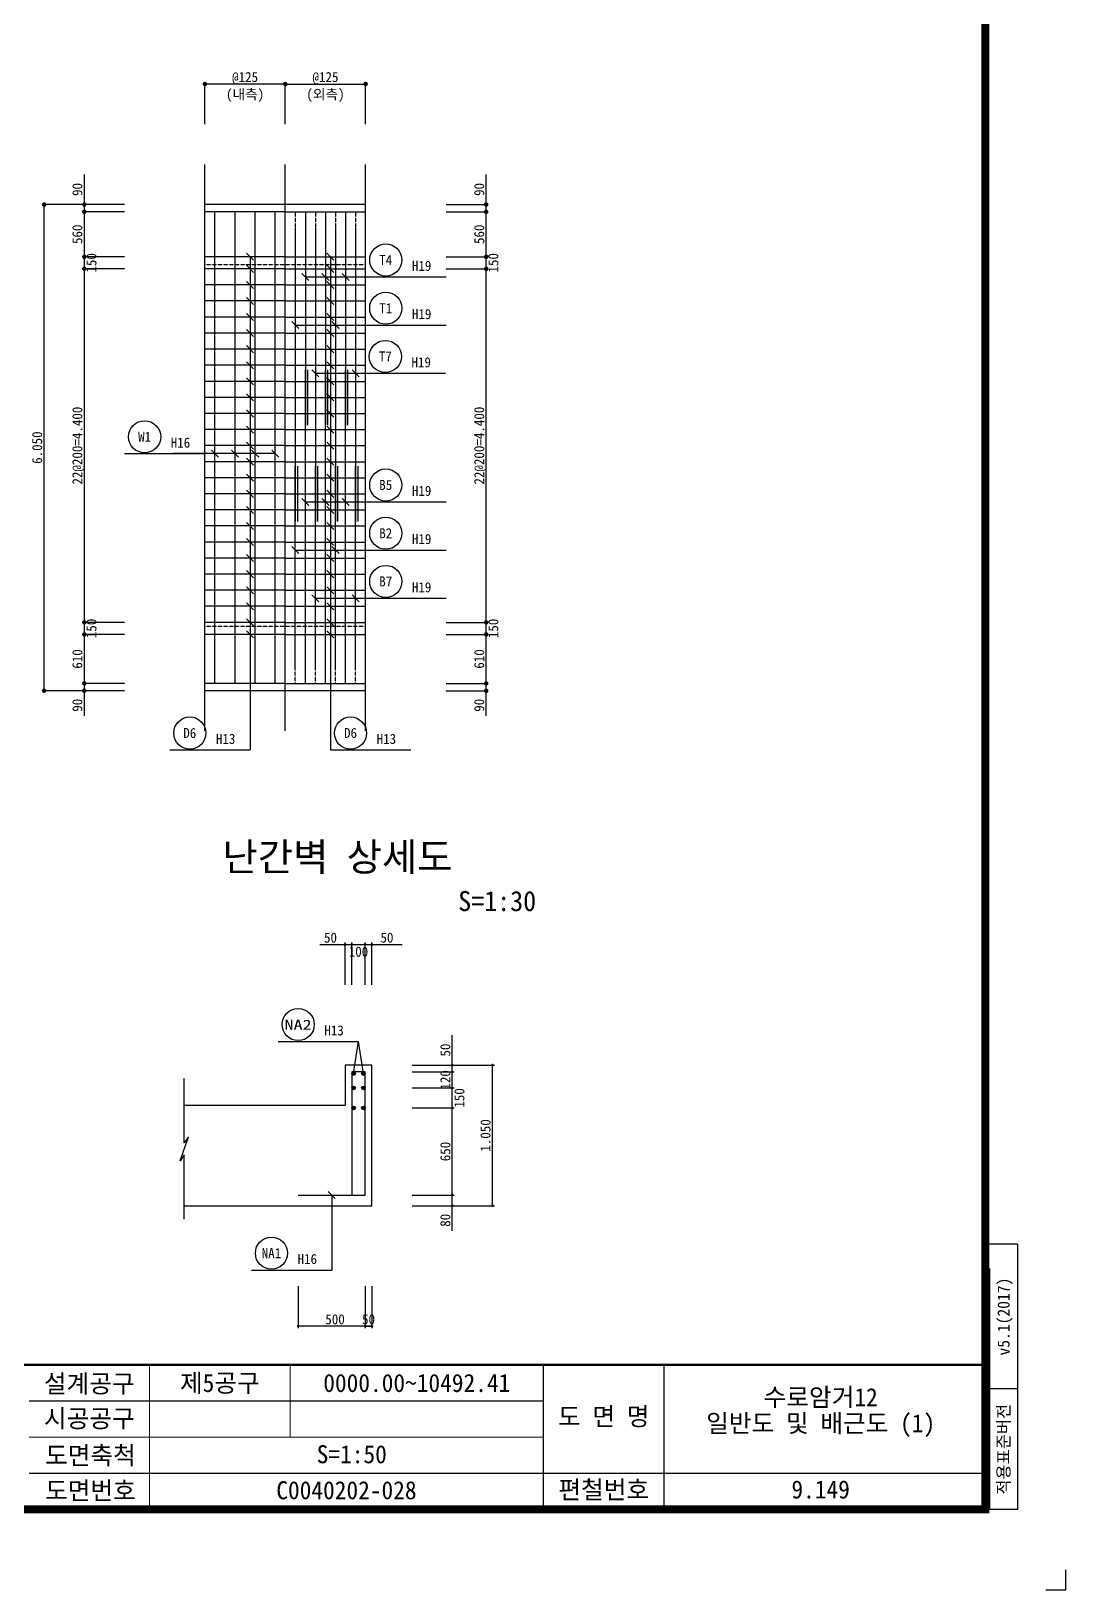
# Model space of a CAD drawing. Header units: millimetres. Extents: x 1330959 to 1373009, y -27555 to 2145.
# Drawn here: x 1360137 to 1373009, y -27555 to -8157 of the extents above; entities that cross this region are included whole.
import ezdxf
from ezdxf.enums import TextEntityAlignment as Align

# ---------------------------------------------------------------- set-up
doc = ezdxf.new("R2010")
doc.units = ezdxf.units.MM
for name, pattern in [('A-CENTR01', [2, 1.25, -0.25, 0.25, -0.25]), ('A-DASHD01', [0.75, 0.5, -0.25]), ('A-HIDDN01', [0.375, 0.25, -0.125])]:
    doc.linetypes.add(name, pattern=pattern)
for name, color, linetype in [('CS-CNTL', 1, 'A-CENTR01'), ('CS-CONC-MAJR', 4, 'Continuous'), ('CS-CUTL', 1, 'Continuous'), ('CS-DIML', 1, 'Continuous'), ('CS-DIMT', 3, 'Continuous'), ('CS-MISC', 3, 'Continuous'), ('CS-RBAR-EREC', 6, 'Continuous'), ('CS-RBAR-MAJR', 6, 'Continuous'), ('CS-SYMB-LIN3', 1, 'Continuous'), ('CS-TEXT', 3, 'Continuous'), ('CX-BORD', 3, 'Continuous'), ('CX-BORD-LIN1', 4, 'Continuous'), ('CX-BORD-LIN2', 3, 'Continuous'), ('CX-BORD-TEX2', 7, 'Continuous'), ('CX-BORD-TEX3', 6, 'Continuous'), ('CX-MISC', 2, 'Continuous'), ('CZ-TEX1', 6, 'Continuous'), ('CZ-TEX2', 3, 'Continuous')]:
    doc.layers.add(name, color=color, linetype=linetype)
doc.styles.add('A_STANDARD', font='DotumChe.ttf')
doc.styles.add('HY울L', font='DotumChe.ttf')
doc.styles.add('TB_TEXT', font='DotumChe.ttf')
doc.styles.add('TB_WMTXT', font='DotumChe.ttf')

# ---------------------------------------------------------------- blocks, each defined once
blk = doc.blocks.new('CXBLKA1-KHCA')
at = {"layer": 'CX-BORD-LIN1', "const_width": 0.4}
blk.add_lwpolyline([(808.146, 1279.539), (648.946, 1279.539), (648.946, 1390.339), (808.146, 1390.339)], close=True, dxfattribs=at)
at = {"layer": 'CX-BORD-LIN1'}
for points, const_width in [([(808.146, 1286.739), (648.946, 1286.739)], 0.12), ([(786.146, 1279.539), (786.146, 1286.739)], 0.06)]:
    blk.add_lwpolyline(points, dxfattribs=dict(at, const_width=const_width))
at = {"layer": 'CX-BORD-LIN2'}
for p, q in [((809.746, 1292.745), (808.146, 1292.745)), ((809.746, 1292.745), (809.746, 1279.539)), ((808.346, 1291.539), (808.346, 1279.539)), ((809.746, 1285.539), (808.146, 1285.539)), ((809.746, 1279.539), (808.346, 1279.539))]:
    blk.add_line(p, q, dxfattribs=at)
at = {"layer": 'CX-BORD-LIN2', "const_width": 0.06}
for points in [[(766.546, 1279.539), (766.546, 1286.739)], [(773.546, 1283.139), (773.546, 1286.739)], [(792.146, 1279.539), (792.146, 1286.739)], [(786.146, 1284.939), (760.546, 1284.939)], [(786.146, 1283.139), (760.546, 1283.139)], [(808.146, 1281.339), (760.546, 1281.339)]]:
    blk.add_lwpolyline(points, dxfattribs=at)
at = {"layer": 'CX-MISC'}
blk.add_lwpolyline([(811.146, 1275.539), (812.146, 1275.539), (812.146, 1276.539)], dxfattribs=at)
at = {"layer": 'CX-BORD-LIN1', "style": 'TB_TEXT'}
for tag, height, p in [('TR_RDAT5', 0.7, (712.446, 1286.139)), ('TR_DGN5', 0.7, (739.17, 1286.139)), ('TR_CHK5', 0.7, (747.17, 1286.139)), ('TR_APP5', 0.7, (755.17, 1286.139)), ('TR_RNUM5', 0.6, (705.967, 1286.067)), ('TR_RNUM4', 0.6, (705.967, 1284.867)), ('TR_RDAT4', 0.7, (712.446, 1284.939)), ('TR_DGN4', 0.7, (739.17, 1284.939)), ('TR_CHK4', 0.7, (747.17, 1284.939)), ('TR_APP4', 0.7, (755.17, 1284.939)), ('TR_RNUM3', 0.6, (705.967, 1283.667)), ('TR_RDAT3', 0.7, (712.446, 1283.739)), ('TR_DGN3', 0.7, (739.17, 1283.739)), ('TR_CHK3', 0.7, (747.17, 1283.739)), ('TR_APP3', 0.7, (755.17, 1283.739)), ('TR_RNUM2', 0.6, (705.967, 1282.467)), ('TR_RDAT2', 0.7, (712.446, 1282.539)), ('TR_DGN2', 0.7, (739.17, 1282.539)), ('TR_CHK2', 0.7, (747.17, 1282.539)), ('TR_APP2', 0.7, (755.17, 1282.539)), ('TR_RNUM1', 0.6, (705.967, 1281.267)), ('TR_RDAT1', 0.7, (712.446, 1281.339)), ('TR_DGN1', 0.7, (739.17, 1281.339)), ('TR_CHK1', 0.7, (747.17, 1281.339)), ('TR_APP1', 0.7, (755.17, 1281.339))]:
    blk.add_attdef(tag, text='', height=height, dxfattribs=at).set_placement(p, align=Align.MIDDLE_CENTER)
for tag, p in [('TR_RCON5', (717.407, 1286.139)), ('TR_RCON4', (717.407, 1284.939)), ('TR_RCON3', (717.407, 1283.739)), ('TR_RCON2', (717.407, 1282.539)), ('TR_RCON1', (717.407, 1281.339))]:
    blk.add_attdef(tag, text='', height=0.7, dxfattribs=at).set_placement(p, align=Align.MIDDLE_LEFT)
at = {"layer": 'CX-BORD-LIN2', "style": 'TB_TEXT'}
blk.add_text('적용표준버전', height=0.6, rotation=90, dxfattribs=at).set_placement((809.046, 1282.539), align=Align.MIDDLE_CENTER)
blk.add_attdef('TD_VERSION', text='', height=0.6, rotation=90, dxfattribs=at).set_placement((809.046, 1289.142), align=Align.MIDDLE_CENTER)
at = {"layer": 'CX-BORD-TEX2', "style": 'TB_WMTXT'}
for tag, height, p in [('TB_CNAME', 1, (652.015, 1385.906)), ('TB_CSCOP', 0.8, (652.273, 1384.306))]:
    blk.add_attdef(tag, text='', height=height, dxfattribs=at).set_placement(p, align=Align.BOTTOM_LEFT)
at = {"layer": 'CX-BORD-TEX2', "style": 'HY울L'}
for tag, height, p in [('TB_MTITIL', 2, (728.546, 1386.204)), ('TB_STITL', 1.4, (728.546, 1383.204))]:
    blk.add_attdef(tag, text='', height=height, dxfattribs=at).set_placement(p, align=Align.MIDDLE_CENTER)
at = {"layer": 'CX-BORD-TEX3', "style": 'TB_TEXT'}
for s, p in [('설계공구', (763.546, 1285.811)), ('시공공구', (763.546, 1284.077)), ('도 면 명', (789.146, 1284.178)), ('도면축척', (763.604, 1282.242)), ('도면번호', (763.604, 1280.497)), ('편철번호', (789.146, 1280.54))]:
    blk.add_text(s, height=0.9, dxfattribs=at).set_placement(p, align=Align.MIDDLE)
for tag, height, p in [('TD_LNDST', 0.9, (691.946, 1285.839)), ('TD_DSECT', 0.9, (770.046, 1285.839)), ('TD_DDIST', 0.9, (779.846, 1285.839)), ('TD_DNAME_TOP', 0.9, (799.946, 1285.131)), ('TD_DCOMP', 0.9, (691.946, 1284.057)), ('TD_CSECT', 0.9, (770.046, 1284.039)), ('TD_CDIST', 0.9, (779.846, 1284.039)), ('TD_DNAME_MAIN', 0.9, (799.946, 1283.834)), ('TD_CCOMP', 0.9, (691.946, 1282.258)), ('TD_HSCAL', 0.9, (773.123, 1282.289)), ('TD_VSCAL', 0.9, (780.318, 1282.289)), ('TD_DNAME_BOT', 0.6, (799.946, 1282.589)), ('TD_CNAME', 1, (661.946, 1281.058)), ('TD_FIELD', 0.9, (684.946, 1280.564)), ('TD_CSTEP', 0.9, (699.095, 1280.564)), ('TD_DWGCODE', 0.9, (776.346, 1280.497)), ('TD_DWGNO', 0.9, (799.946, 1280.54))]:
    blk.add_attdef(tag, text='', height=height, dxfattribs=at).set_placement(p, align=Align.MIDDLE_CENTER)

msp = doc.modelspace()

# ---------------------------------------------------------------- linework, layer by layer
at = {"layer": 'CS-CNTL', "linetype": 'A-DASHD01'}
for p, q in [((1362298, -16865), (1362298, -9815)), ((1363298, -16865), (1363298, -9815)), ((1364298, -16865), (1364298, -9815))]:
    msp.add_line(p, q, dxfattribs=at)
at = {"layer": 'CS-CONC-MAJR'}
for p, q in [((1364298, -10315), (1362298, -10315)), ((1364298, -16365), (1362298, -16365)), ((1364376, -21025), (1364042, -21025)), ((1364042, -21025), (1364042, -21525)), ((1364042, -21025), (1364042, -21025)), ((1364376, -21525), (1364376, -21025)), ((1364376, -21025), (1364376, -21025)), ((1364376, -21025), (1364376, -21025)), ((1364376, -21025), (1364376, -21025)), ((1362042, -21525), (1364042, -21525)), ((1364376, -22775), (1364376, -21525)), ((1362042, -22775), (1364376, -22775)), ((1364376, -22775), (1364376, -22775)), ((1364376, -22775), (1364376, -22775)), ((1364376, -22775), (1364376, -22775)), ((1364376, -22775), (1364376, -22775))]:
    msp.add_line(p, q, dxfattribs=at)
at = {"layer": 'CS-CONC-MAJR', "linetype": 'A-HIDDN01'}
for p, q in [((1364298, -11065), (1362298, -11065)), ((1364298, -15565), (1362298, -15565))]:
    msp.add_line(p, q, dxfattribs=at)
at = {"layer": 'CS-CUTL'}
for p, q in [((1362042, -21991), (1362042, -21191)), ((1361992, -22216), (1362092, -21916)), ((1362092, -21916), (1362042, -21991)), ((1362042, -22141), (1361992, -22216)), ((1362042, -22941), (1362042, -22141))]:
    msp.add_line(p, q, dxfattribs=at)
at = {"layer": 'CS-DIML'}
for p, q in [((1362298, -9315), (1362298, -8790)), ((1363298, -8815), (1362298, -8815)), ((1363298, -9315), (1363298, -8790)), ((1363298, -9315), (1363298, -8790)), ((1363298, -8815), (1364298, -8815)), ((1364298, -9315), (1364298, -8790)), ((1360798, -10315), (1360798, -9940)), ((1365798, -10315), (1365798, -9940)), ((1360798, -10315), (1360273, -10315)), ((1360298, -16365), (1360298, -10315)), ((1361298, -10315), (1360773, -10315)), ((1361298, -10405), (1360773, -10405)), ((1360798, -10405), (1360798, -10315)), ((1360798, -10965), (1360798, -10405)), ((1365298, -10315), (1365823, -10315)), ((1365298, -10405), (1365823, -10405)), ((1365798, -10405), (1365798, -10315)), ((1365798, -10965), (1365798, -10405)), ((1361298, -10965), (1360773, -10965)), ((1360798, -11115), (1360798, -10965)), ((1362860, -10965), (1362860, -17102)), ((1363860, -10965), (1363860, -17102)), ((1365298, -10965), (1365823, -10965)), ((1365798, -11115), (1365798, -10965)), ((1361298, -11115), (1360773, -11115)), ((1360798, -15515), (1360798, -11115)), ((1363548, -11215), (1365031, -11215)), ((1365298, -11115), (1365823, -11115)), ((1365798, -15515), (1365798, -11115)), ((1363423, -11815), (1365031, -11815)), ((1363673, -12415), (1365031, -12415)), ((1363173, -13415), (1361898, -13415)), ((1363548, -14015), (1365031, -14015)), ((1363423, -14615), (1365031, -14615)), ((1363673, -15215), (1365031, -15215)), ((1361298, -15515), (1360773, -15515)), ((1360798, -15665), (1360798, -15515)), ((1365298, -15515), (1365823, -15515)), ((1365798, -15665), (1365798, -15515)), ((1361298, -15665), (1360773, -15665)), ((1360798, -16275), (1360798, -15665)), ((1365298, -15665), (1365823, -15665)), ((1365798, -16275), (1365798, -15665)), ((1361298, -16275), (1360773, -16275)), ((1360798, -16365), (1360798, -16275)), ((1365298, -16275), (1365823, -16275)), ((1365798, -16365), (1365798, -16275)), ((1360798, -16365), (1360273, -16365)), ((1361298, -16365), (1360773, -16365)), ((1360798, -16677), (1360798, -16365)), ((1365298, -16365), (1365823, -16365)), ((1365798, -16677), (1365798, -16365)), ((1363730, -19525), (1364042, -19525)), ((1364042, -20025), (1364042, -19500)), ((1364042, -19525), (1364126, -19525)), ((1364126, -20025), (1364126, -19500)), ((1364126, -19525), (1364292, -19525)), ((1364292, -20025), (1364292, -19500)), ((1364292, -19525), (1364376, -19525)), ((1364376, -20025), (1364376, -19500)), ((1364376, -19525), (1364751, -19525)), ((1364148, -21130), (1364209, -20730)), ((1364270, -21130), (1364209, -20730)), ((1365376, -21025), (1365376, -20650)), ((1364876, -21025), (1365401, -21025)), ((1364876, -21108), (1365401, -21108)), ((1365376, -21108), (1365376, -21025)), ((1365376, -21025), (1365901, -21025)), ((1365376, -21308), (1365376, -21108)), ((1365876, -22775), (1365876, -21025)), ((1364876, -21308), (1365401, -21308)), ((1365376, -21558), (1365376, -21308)), ((1364876, -21558), (1365401, -21558)), ((1365376, -22641), (1365376, -21558)), ((1363876, -22641), (1363876, -23575)), ((1364876, -22641), (1365401, -22641)), ((1365376, -22775), (1365376, -22641)), ((1364876, -22775), (1365401, -22775)), ((1365376, -23087), (1365376, -22775)), ((1365376, -22775), (1365901, -22775)), ((1363459, -23775), (1363459, -24300)), ((1364292, -23775), (1364292, -24300)), ((1364376, -23775), (1364376, -24300)), ((1364376, -23775), (1364376, -24300)), ((1364376, -24275), (1363459, -24275)), ((1364292, -24275), (1364376, -24275))]:
    msp.add_line(p, q, dxfattribs=at)
at = {"layer": 'CS-MISC'}
for p, q in [((1362816, -10921), (1362904, -11009)), ((1363816, -10921), (1363904, -11009)), ((1362816, -11071), (1362904, -11159)), ((1363504, -11171), (1363592, -11259)), ((1363754, -11171), (1363842, -11259)), ((1363816, -11071), (1363904, -11159)), ((1364004, -11171), (1364092, -11259)), ((1362816, -11271), (1362904, -11359)), ((1363816, -11271), (1363904, -11359)), ((1362816, -11471), (1362904, -11559)), ((1363816, -11471), (1363904, -11559)), ((1362816, -11671), (1362904, -11759)), ((1363379, -11771), (1363467, -11859)), ((1363816, -11671), (1363904, -11759)), ((1363879, -11771), (1363967, -11859)), ((1362816, -11871), (1362904, -11959)), ((1363816, -11871), (1363904, -11959)), ((1362816, -12071), (1362904, -12159)), ((1363816, -12071), (1363904, -12159)), ((1362816, -12271), (1362904, -12359)), ((1363629, -12371), (1363717, -12459)), ((1363816, -12271), (1363904, -12359)), ((1364129, -12371), (1364217, -12459)), ((1362816, -12471), (1362904, -12559)), ((1363816, -12471), (1363904, -12559)), ((1362816, -12671), (1362904, -12759)), ((1363816, -12671), (1363904, -12759)), ((1362816, -12871), (1362904, -12959)), ((1363816, -12871), (1363904, -12959)), ((1362816, -13071), (1362904, -13159)), ((1363816, -13071), (1363904, -13159)), ((1362379, -13371), (1362467, -13459)), ((1362629, -13371), (1362717, -13459)), ((1362816, -13271), (1362904, -13359)), ((1362879, -13371), (1362967, -13459)), ((1363129, -13371), (1363217, -13459)), ((1363816, -13271), (1363904, -13359)), ((1362816, -13471), (1362904, -13559)), ((1363816, -13471), (1363904, -13559)), ((1362816, -13671), (1362904, -13759)), ((1363816, -13671), (1363904, -13759)), ((1362816, -13871), (1362904, -13959)), ((1363816, -13871), (1363904, -13959)), ((1362816, -14071), (1362904, -14159)), ((1363504, -13971), (1363592, -14059)), ((1363754, -13971), (1363842, -14059)), ((1363816, -14071), (1363904, -14159)), ((1364004, -13971), (1364092, -14059)), ((1362816, -14271), (1362904, -14359)), ((1363816, -14271), (1363904, -14359)), ((1362816, -14471), (1362904, -14559)), ((1363816, -14471), (1363904, -14559)), ((1362816, -14671), (1362904, -14759)), ((1363379, -14571), (1363467, -14659)), ((1363816, -14671), (1363904, -14759)), ((1363879, -14571), (1363967, -14659)), ((1362816, -14871), (1362904, -14959)), ((1363816, -14871), (1363904, -14959)), ((1362816, -15071), (1362904, -15159)), ((1363816, -15071), (1363904, -15159)), ((1362816, -15271), (1362904, -15359)), ((1363629, -15171), (1363717, -15259)), ((1363816, -15271), (1363904, -15359)), ((1364129, -15171), (1364217, -15259)), ((1362816, -15471), (1362904, -15559)), ((1363816, -15471), (1363904, -15559)), ((1362816, -15621), (1362904, -15709)), ((1363816, -15621), (1363904, -15709)), ((1363832, -22597), (1363920, -22685))]:
    msp.add_line(p, q, dxfattribs=at)
at = {"layer": 'CS-MISC', "color": 1}
for points, const_width in [([(1362298, -8801, 1), (1362298, -8829, 1)], 27.5), ([(1363298, -8801, 1), (1363298, -8829, 1)], 27.5), ([(1363298, -8801, 1), (1363298, -8829, 1)], 27.5), ([(1364298, -8801, 1), (1364298, -8829, 1)], 27.5), ([(1360298, -10301, 1), (1360298, -10329, 1)], 27.5), ([(1360798, -10301, 1), (1360798, -10329, 1)], 27.5), ([(1360798, -10301, 1), (1360798, -10329, 1)], 27.5), ([(1360798, -10391, 1), (1360798, -10419, 1)], 27.5), ([(1360798, -10391, 1), (1360798, -10419, 1)], 27.5), ([(1365798, -10301, 1), (1365798, -10329, 1)], 27.5), ([(1365798, -10301, 1), (1365798, -10329, 1)], 27.5), ([(1365798, -10391, 1), (1365798, -10419, 1)], 27.5), ([(1365798, -10391, 1), (1365798, -10419, 1)], 27.5), ([(1360798, -10951, 1), (1360798, -10979, 1)], 27.5), ([(1360798, -10951, 1), (1360798, -10979, 1)], 27.5), ([(1365798, -10951, 1), (1365798, -10979, 1)], 27.5), ([(1365798, -10951, 1), (1365798, -10979, 1)], 27.5), ([(1360798, -11101, 1), (1360798, -11129, 1)], 27.5), ([(1360798, -11101, 1), (1360798, -11129, 1)], 27.5), ([(1365798, -11101, 1), (1365798, -11129, 1)], 27.5), ([(1365798, -11101, 1), (1365798, -11129, 1)], 27.5), ([(1360798, -15501, 1), (1360798, -15529, 1)], 27.5), ([(1360798, -15501, 1), (1360798, -15529, 1)], 27.5), ([(1365798, -15501, 1), (1365798, -15529, 1)], 27.5), ([(1365798, -15501, 1), (1365798, -15529, 1)], 27.5), ([(1360798, -15651, 1), (1360798, -15679, 1)], 27.5), ([(1360798, -15651, 1), (1360798, -15679, 1)], 27.5), ([(1365798, -15651, 1), (1365798, -15679, 1)], 27.5), ([(1365798, -15651, 1), (1365798, -15679, 1)], 27.5), ([(1360798, -16261, 1), (1360798, -16289, 1)], 27.5), ([(1360798, -16261, 1), (1360798, -16289, 1)], 27.5), ([(1365798, -16261, 1), (1365798, -16289, 1)], 27.5), ([(1365798, -16261, 1), (1365798, -16289, 1)], 27.5), ([(1360298, -16351, 1), (1360298, -16379, 1)], 27.5), ([(1360798, -16351, 1), (1360798, -16379, 1)], 27.5), ([(1365798, -16351, 1), (1365798, -16379, 1)], 27.5), ([(1364042, -19516, 1), (1364042, -19533, 1)], 16.5), ([(1364126, -19516, 1), (1364126, -19533, 1)], 16.5), ([(1364126, -19516, 1), (1364126, -19533, 1)], 16.5), ([(1364292, -19516, 1), (1364292, -19533, 1)], 16.5), ([(1364292, -19516, 1), (1364292, -19533, 1)], 16.5), ([(1364376, -19516, 1), (1364376, -19533, 1)], 16.5), ([(1364376, -19516, 1), (1364376, -19533, 1)], 16.5), ([(1365376, -21016, 1), (1365376, -21033, 1)], 16.5), ([(1365376, -21016, 1), (1365376, -21033, 1)], 16.5), ([(1365376, -21100, 1), (1365376, -21116, 1)], 16.5), ([(1365376, -21100, 1), (1365376, -21116, 1)], 16.5), ([(1365876, -21016, 1), (1365876, -21033, 1)], 16.5), ([(1365376, -21300, 1), (1365376, -21316, 1)], 16.5), ([(1365376, -21300, 1), (1365376, -21316, 1)], 16.5), ([(1365376, -21550, 1), (1365376, -21566, 1)], 16.5), ([(1365376, -21550, 1), (1365376, -21566, 1)], 16.5), ([(1365376, -22633, 1), (1365376, -22650, 1)], 16.5), ([(1365376, -22633, 1), (1365376, -22650, 1)], 16.5), ([(1365376, -22766, 1), (1365376, -22783, 1)], 16.5), ([(1365876, -22766, 1), (1365876, -22783, 1)], 16.5), ([(1363459, -24266, 1), (1363459, -24283, 1)], 16.5), ([(1364292, -24266, 1), (1364292, -24283, 1)], 16.5), ([(1364376, -24266, 1), (1364376, -24283, 1)], 16.5), ([(1364376, -24266, 1), (1364376, -24283, 1)], 16.5)]:
    msp.add_lwpolyline(points, format="xyb", close=True, dxfattribs=dict(at, const_width=const_width))
at = {"layer": 'CS-RBAR-EREC'}
for p, q in [((1363298, -10405), (1362298, -10405)), ((1363298, -10405), (1364298, -10405)), ((1363298, -10965), (1362298, -10965)), ((1363298, -10965), (1364298, -10965)), ((1363298, -11115), (1362298, -11115)), ((1363298, -11115), (1364298, -11115)), ((1363298, -11315), (1362298, -11315)), ((1363298, -11315), (1364298, -11315)), ((1363298, -11515), (1362298, -11515)), ((1363298, -11515), (1364298, -11515)), ((1363298, -11715), (1362298, -11715)), ((1363298, -11715), (1364298, -11715)), ((1363298, -11915), (1362298, -11915)), ((1363298, -11915), (1364298, -11915)), ((1363298, -12115), (1362298, -12115)), ((1363298, -12115), (1364298, -12115)), ((1363298, -12315), (1362298, -12315)), ((1363298, -12315), (1364298, -12315)), ((1363298, -12515), (1362298, -12515)), ((1363298, -12515), (1364298, -12515)), ((1363298, -12715), (1362298, -12715)), ((1363298, -12715), (1364298, -12715)), ((1363298, -12915), (1362298, -12915)), ((1363298, -12915), (1364298, -12915)), ((1363298, -13115), (1362298, -13115)), ((1363298, -13115), (1364298, -13115)), ((1363298, -13315), (1362298, -13315)), ((1363298, -13315), (1364298, -13315)), ((1363298, -13515), (1362298, -13515)), ((1363298, -13515), (1364298, -13515)), ((1363298, -13715), (1362298, -13715)), ((1363298, -13715), (1364298, -13715)), ((1363298, -13915), (1362298, -13915)), ((1363298, -13915), (1364298, -13915)), ((1363298, -14115), (1362298, -14115)), ((1363298, -14115), (1364298, -14115)), ((1363298, -14315), (1362298, -14315)), ((1363298, -14315), (1364298, -14315)), ((1363298, -14515), (1362298, -14515)), ((1363298, -14515), (1364298, -14515)), ((1363298, -14715), (1362298, -14715)), ((1363298, -14715), (1364298, -14715)), ((1363298, -14915), (1362298, -14915)), ((1363298, -14915), (1364298, -14915)), ((1363298, -15115), (1362298, -15115)), ((1363298, -15115), (1364298, -15115)), ((1363298, -15315), (1362298, -15315)), ((1363298, -15315), (1364298, -15315)), ((1363298, -15515), (1362298, -15515)), ((1363298, -15515), (1364298, -15515)), ((1363298, -15665), (1362298, -15665)), ((1363298, -15665), (1364298, -15665)), ((1363298, -16275), (1362298, -16275)), ((1363298, -16275), (1364298, -16275))]:
    msp.add_line(p, q, dxfattribs=at)
at = {"layer": 'CS-RBAR-MAJR', "linetype": 'Continuous'}
for p, q in [((1362423, -16275), (1362423, -10405)), ((1362673, -16275), (1362673, -10405)), ((1362923, -16275), (1362923, -10405)), ((1363173, -16275), (1363173, -10405)), ((1363548, -10405), (1363548, -10605)), ((1363798, -10405), (1363798, -10605)), ((1364048, -10405), (1364048, -10605)), ((1363423, -10605), (1363423, -14260)), ((1363548, -10605), (1363548, -13060)), ((1363673, -10605), (1363673, -14260)), ((1363798, -10605), (1363798, -13060)), ((1363923, -10605), (1363923, -14260)), ((1364048, -10605), (1364048, -13060)), ((1364173, -10605), (1364173, -14260)), ((1363548, -16075), (1363548, -12370)), ((1363578, -13060), (1363578, -12370)), ((1363798, -16075), (1363798, -12370)), ((1363828, -13060), (1363828, -12370)), ((1364048, -16075), (1364048, -12370)), ((1364078, -13060), (1364078, -12370)), ((1363423, -16075), (1363423, -13570)), ((1363453, -14260), (1363453, -13570)), ((1363673, -16075), (1363673, -13570)), ((1363703, -14260), (1363703, -13570)), ((1363923, -16075), (1363923, -13570)), ((1363953, -14260), (1363953, -13570)), ((1364173, -16075), (1364173, -13570)), ((1364203, -14260), (1364203, -13570)), ((1363548, -16275), (1363548, -16075)), ((1363798, -16275), (1363798, -16075)), ((1364048, -16275), (1364048, -16075))]:
    msp.add_line(p, q, dxfattribs=at)
at = {"layer": 'CS-RBAR-MAJR', "linetype": 'A-HIDDN01'}
for p, q in [((1363423, -10405), (1363423, -10605)), ((1363673, -10405), (1363673, -10605)), ((1363923, -10405), (1363923, -10605)), ((1364173, -10405), (1364173, -10605)), ((1363423, -16275), (1363423, -16075)), ((1363673, -16275), (1363673, -16075)), ((1363923, -16275), (1363923, -16075)), ((1364173, -16275), (1364173, -16075))]:
    msp.add_line(p, q, dxfattribs=at)
at = {"layer": 'CS-RBAR-MAJR'}
for p, q in [((1364292, -21108), (1364126, -21108)), ((1364126, -21108), (1364126, -22641)), ((1364126, -21108), (1364126, -21108)), ((1364292, -22641), (1364292, -21108)), ((1364292, -21108), (1364292, -21108)), ((1364292, -21108), (1364292, -21108)), ((1364292, -21108), (1364292, -21108)), ((1363459, -22641), (1364292, -22641)), ((1364126, -22641), (1364126, -22641)), ((1364292, -22641), (1364292, -22641)), ((1364292, -22641), (1364292, -22641)), ((1364292, -22641), (1364292, -22641)), ((1364292, -22641), (1364292, -22641))]:
    msp.add_line(p, q, dxfattribs=at)
at = {"layer": 'CS-RBAR-MAJR', "const_width": 22.5}
for points in [[(1364160, -21130, 1), (1364137, -21130, 1)], [(1364281, -21130, 1), (1364259, -21130, 1)], [(1364160, -21308, 1), (1364137, -21308, 1)], [(1364281, -21308, 1), (1364259, -21308, 1)], [(1364160, -21558, 1), (1364137, -21558, 1)], [(1364281, -21558, 1), (1364259, -21558, 1)]]:
    msp.add_lwpolyline(points, format="xyb", close=True, dxfattribs=at)
at = {"layer": 'CS-RBAR-MAJR'}
for centre in [(1364148, -21130), (1364270, -21130), (1364148, -21308), (1364270, -21308), (1364148, -21558), (1364270, -21558)]:
    msp.add_circle(centre, 22.5, dxfattribs=at)
at = {"layer": 'CS-SYMB-LIN3'}
for p, q in [((1364298, -11215), (1365298, -11215)), ((1364298, -11815), (1365298, -11815)), ((1364293, -12415), (1365293, -12415)), ((1361298, -13415), (1362298, -13415)), ((1364298, -14015), (1365298, -14015)), ((1364298, -14615), (1365298, -14615)), ((1364298, -15215), (1365298, -15215)), ((1361860, -17102), (1362860, -17102)), ((1363860, -17102), (1364860, -17102)), ((1363209, -20730), (1364209, -20730)), ((1362876, -23575), (1363876, -23575))]:
    msp.add_line(p, q, dxfattribs=at)
for centre in [(1364548, -11005), (1364548, -11605), (1364543, -12205), (1361548, -13205), (1364548, -13805), (1364548, -14405), (1364548, -15005), (1362110, -16892), (1364110, -16892), (1363459, -20520), (1363126, -23365)]:
    msp.add_circle(centre, 200, dxfattribs=at)

# ---------------------------------------------------------------- block references
at = {"layer": 'CX-BORD'}
ref = msp.add_blockref('CXBLKA1-KHCA', (1169973, -346439), dxfattribs=dict(at, xscale=250, yscale=250, zscale=250))
ref.add_attrib('TD_DDIST', '0000.00~10492.41', dxfattribs={"layer": 'CX-BORD-TEX3', "height": 225, "style": 'TB_TEXT'}).set_placement((1364934, -24980), align=Align.MIDDLE_CENTER)
ref.add_attrib('TD_DSECT', '제5공구', dxfattribs={"layer": 'CX-BORD-TEX3', "height": 225, "style": 'TB_TEXT'}).set_placement((1362484, -24980), align=Align.MIDDLE_CENTER)
ref.add_attrib('TD_VERSION', 'v5.1(2017)', dxfattribs={"layer": 'CX-BORD-LIN2', "height": 150, "rotation": 90, "style": 'TB_TEXT'}).set_placement((1372234, -24154), align=Align.MIDDLE_CENTER)
ref.add_attrib('TD_DWGCODE', 'C0040202-028', dxfattribs={"layer": 'CX-BORD-TEX3', "height": 225, "style": 'TB_TEXT'}).set_placement((1364059, -26315), align=Align.MIDDLE_CENTER)
ref.add_attrib('TD_DWGNO', '9.149', dxfattribs={"layer": 'CX-BORD-TEX3', "height": 225, "style": 'TB_TEXT'}).set_placement((1369959, -26305), align=Align.MIDDLE_CENTER)
ref.add_attrib('TD_HSCAL', '            S=1:50', dxfattribs={"layer": 'CX-BORD-TEX3', "height": 225, "style": 'TB_TEXT'}).set_placement((1363253, -25867), align=Align.MIDDLE_CENTER)
ref.add_attrib('TD_DNAME_MAIN', '일반도 및 배근도 (1)', dxfattribs={"layer": 'CX-BORD-TEX3', "height": 225, "style": 'TB_TEXT'}).set_placement((1369959, -25481), align=Align.MIDDLE_CENTER)
ref.add_attrib('TD_DNAME_TOP', '수로암거12', dxfattribs={"layer": 'CX-BORD-TEX3', "height": 225, "style": 'TB_TEXT'}).set_placement((1369959, -25157), align=Align.MIDDLE_CENTER)

# ---------------------------------------------------------------- texts
at = {"layer": 'CS-DIMT', "style": 'A_STANDARD'}
for s, p in [('@125', (1362798, -8790)), ('@125', (1363798, -8790)), ('(내측)', (1362798, -9005)), ('(외측)', (1363798, -9005)), ('50', (1364563, -19500)), ('100', (1364209, -19675)), ('500', (1363917, -24250)), ('50', (1364334, -24250))]:
    msp.add_text(s, height=125, dxfattribs=at).set_placement(p, align=Align.CENTER)
for s, p in [('90', (1360773, -10127)), ('90', (1365773, -10127)), ('560', (1360773, -10685)), ('560', (1365773, -10685)), ('150', (1360948, -11040)), ('150', (1365948, -11040)), ('22@200=4.400', (1360773, -13315)), ('22@200=4.400', (1365773, -13315)), ('6.050', (1360273, -13340)), ('150', (1360948, -15590)), ('150', (1365948, -15590)), ('610', (1360773, -15970)), ('610', (1365773, -15970)), ('50', (1365351, -20837)), ('120', (1365351, -21208)), ('150', (1365526, -21433)), ('1.050', (1365851, -21900)), ('650', (1365351, -22100))]:
    msp.add_text(s, height=125, rotation=90, dxfattribs=at).set_placement(p, align=Align.CENTER)
for s, p in [('90', (1360773, -16627)), ('90', (1365773, -16627)), ('80', (1365351, -23037))]:
    msp.add_text(s, height=125, rotation=90, dxfattribs=at).set_placement(p)
msp.add_text('50', height=125, dxfattribs=at).set_placement((1363780, -19500))
at = {"layer": 'CS-TEXT', "style": 'A_STANDARD'}
for s, p in [('T4', (1364548, -11005)), ('T1', (1364548, -11605)), ('T7', (1364543, -12205)), ('W1', (1361548, -13205)), ('B5', (1364548, -13805)), ('B2', (1364548, -14405)), ('B7', (1364548, -15005)), ('D6', (1362110, -16892)), ('D6', (1364110, -16892)), ('NA1', (1363126, -23365))]:
    msp.add_text(s, height=125, dxfattribs=at).set_placement(p, align=Align.MIDDLE)
for s, p in [('H19', (1364873, -11140)), ('H19', (1364873, -11740)), ('H19', (1364868, -12340)), ('H16', (1361873, -13340)), ('H19', (1364873, -13940)), ('H19', (1364873, -14540)), ('H19', (1364873, -15140)), ('H13', (1362435, -17027)), ('H13', (1364435, -17027)), ('H13', (1363784, -20655)), ('H16', (1363451, -23500))]:
    msp.add_text(s, height=125, dxfattribs=at).set_placement(p)
at = {"layer": 'CS-TEXT', "style": 'A_STANDARD', "width": 1.317664}
msp.add_text('NA2', height=125, dxfattribs=at).set_placement((1363289, -20585), (1363626, -20585), align=Align.FIT)
at = {"layer": 'CZ-TEX1', "style": 'A_STANDARD'}
msp.add_text('난간벽 상세도', height=350, dxfattribs=at).set_placement((1363948, -18608), align=Align.CENTER)
at = {"layer": 'CZ-TEX2', "style": 'A_STANDARD'}
msp.add_text('S=1:30', height=250, dxfattribs=at).set_placement((1365450, -19108))

doc.saveas('drawing.dxf')
